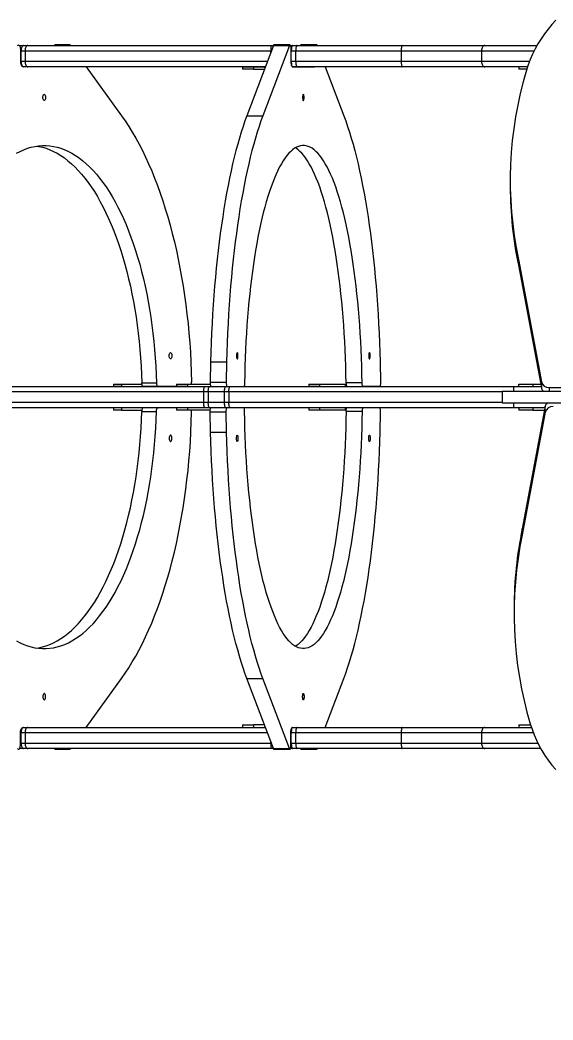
# Model space of a CAD drawing. Header units: millimetres. Extents: x -4714 to 4317, y -5309 to 4445.
# Drawn here: x -2358 to -1679, y 1613 to 2885 of the extents above; entities that cross this region are included whole.
import ezdxf

# ---------------------------------------------------------------- set-up
doc = ezdxf.new("R2010")
doc.units = ezdxf.units.MM
doc.layers.add('DIKOM_РАЗМЕР_ОБЪЕКТА', color=7, linetype='Continuous')
doc.styles.add('style1', font='arial.ttf', dxfattribs={"width": 0.8})
doc.dimstyles.new('1-50', dxfattribs={"dimtxt": 300, "dimasz": 200, "dimexe": 100, "dimexo": 0, "dimgap": 100, "dimtad": 1, "dimtxsty": 'style1', "dimcen": 200, "dimclrd": 7, "dimclre": 7, "dimclrt": 7, "dimadec": 1, "dimazin": 2, "dimtfac": 1, "dimtmove": 0, "dimatfit": 2, "dimfxl": 0, "dimlwd": 25, "dimlwe": 18, "dimarcsym": 0})

# ---------------------------------------------------------------- blocks, each defined once
blk = doc.blocks.new('*D11')
at = {"layer": 'Defpoints', "color": 0, "transparency": 16777216}
for p in [(-3233.9, 2386.8), (1916.1, -344.8), (1916.1, -3165.5)]:
    blk.add_point(p, dxfattribs=at)
at = {"layer": 'DIKOM_РАЗМЕР_ОБЪЕКТА', "color": 7, "lineweight": 18, "transparency": 16777216}
for p, q in [((-3233.9, 2386.8), (-3233.9, -3265.5)), ((1916.1, -344.8), (1916.1, -3265.5))]:
    blk.add_line(p, q, dxfattribs=at)
at = {"layer": 'DIKOM_РАЗМЕР_ОБЪЕКТА', "color": 7, "lineweight": 25, "transparency": 16777216}
blk.add_line((-3033.9, -3165.5), (1716.1, -3165.5), dxfattribs=at)
at = {"layer": 'DIKOM_РАЗМЕР_ОБЪЕКТА', "color": 7, "transparency": 16777216}
for points in [[(-3033.9, -3132.2), (-3033.9, -3198.9), (-3233.9, -3165.5)], [(1716.1, -3132.2), (1716.1, -3198.9), (1916.1, -3165.5)]]:
    blk.add_solid(points, dxfattribs=at)
at = {"layer": 'DIKOM_РАЗМЕР_ОБЪЕКТА', "color": 7, "transparency": 16777216, "insert": (-1591.9, -2912.3), "char_height": 300, "attachment_point": 5, "style": 'style1'}
blk.add_mtext('5150', dxfattribs=at)

msp = doc.modelspace()

# ---------------------------------------------------------------- linework, layer by layer
at = {"color": 7, "linetype": 'Continuous', "lineweight": 15}
for p, q in [((-2358.428, 2852.132), (-2353.332, 2852.132)), ((-2353.332, 2852.132), (-2347.813, 2852.132)), ((-2347.813, 2852.132), (-2037.508, 2852.132)), ((-2294.345, 2852.92), (-2313.128, 2852.92)), ((-2035.211, 2852.113), (-2068.998, 2762.873)), ((-2014.794, 2852.113), (-2048.581, 2762.873)), ((-2037.508, 2852.132), (-2035.204, 2852.132)), ((-2035.211, 2852.113), (-2014.794, 2852.113)), ((-2014.156, 2852.92), (-2034.573, 2852.92)), ((-2013.525, 2852.132), (-2010.839, 2852.132)), ((-2010.839, 2852.132), (-2004.775, 2852.132)), ((-2004.775, 2852.132), (-1871.429, 2852.132)), ((-1979.985, 2852.92), (-2000.401, 2852.92)), ((-1871.429, 2852.132), (-1765.902, 2852.132)), ((-1765.902, 2852.132), (-1699.744, 2852.132)), ((-2357.397, 2847.92), (-2357.397, 2833.131)), ((-2356.462, 2845.131), (-2357.397, 2845.131)), ((-2351.388, 2845.131), (-2356.462, 2845.131)), ((-2356.462, 2832.132), (-2356.462, 2845.131)), ((-2038.649, 2845.131), (-2351.388, 2845.131)), ((-2351.388, 2845.131), (-2351.388, 2832.132)), ((-2037.854, 2845.131), (-2038.649, 2845.131)), ((-2038.649, 2843.031), (-2038.649, 2845.131)), ((-2012.986, 2847.92), (-2012.986, 2833.131)), ((-2012.478, 2845.131), (-2012.986, 2845.131)), ((-2006.902, 2845.131), (-2012.478, 2845.131)), ((-2012.478, 2832.132), (-2012.478, 2845.131)), ((-1872.51, 2845.131), (-2006.902, 2845.131)), ((-2006.902, 2845.131), (-2006.902, 2832.132)), ((-1770.36, 2845.131), (-1872.51, 2845.131)), ((-1872.51, 2845.131), (-1872.51, 2832.132)), ((-1770.36, 2845.131), (-1770.36, 2832.132)), ((-1703.479, 2845.131), (-1770.36, 2845.131)), ((-2357.369, 2832.132), (-2356.462, 2832.132)), ((-2356.462, 2832.132), (-2351.388, 2832.132)), ((-2353.332, 2825.131), (-2353.86, 2825.131)), ((-2300.158, 2825.131), (-2353.821, 2825.131)), ((-2347.813, 2825.131), (-2353.332, 2825.131)), ((-2351.388, 2832.132), (-2042.776, 2832.132)), ((-2045.426, 2825.131), (-2347.813, 2825.131)), ((-2273.609, 2825.131), (-2228.573, 2762.873)), ((-2074.376, 2825.131), (-2074.376, 2822.131)), ((-2074.376, 2825.131), (-2060.589, 2825.131)), ((-2060.589, 2825.131), (-2060.589, 2822.131)), ((-2060.589, 2825.131), (-2045.426, 2825.131)), ((-2012.971, 2832.132), (-2012.478, 2832.132)), ((-2012.478, 2832.132), (-2006.902, 2832.132)), ((-2010.839, 2825.131), (-2011.135, 2825.131)), ((-2011.114, 2825.131), (-1983.027, 2825.131)), ((-2004.775, 2825.131), (-2010.839, 2825.131)), ((-2006.902, 2832.132), (-1872.51, 2832.132)), ((-1871.429, 2825.131), (-2004.775, 2825.131)), ((-1969.131, 2825.131), (-1945.56, 2762.873)), ((-1872.51, 2832.132), (-1770.36, 2832.132)), ((-1765.902, 2825.131), (-1871.429, 2825.131)), ((-1770.36, 2832.132), (-1709.25, 2832.132)), ((-1711.772, 2825.131), (-1765.902, 2825.131)), ((-1722.868, 2825.131), (-1722.868, 2822.131)), ((-2060.589, 2822.131), (-2074.376, 2822.131)), ((-2060.589, 2822.131), (-2046.562, 2822.131)), ((-1712.733, 2822.131), (-1722.868, 2822.131)), ((-2068.998, 2762.873), (-2048.581, 2762.873)), ((-1733.693, 2680.327), (-1733.693, 2672.827)), ((-1723.335, 2580.213), (-1694.042, 2424.434)), ((-1723.335, 2580.213), (-1723.335, 2572.713)), ((-1723.335, 2572.713), (-1694.042, 2416.934)), ((-2140.236, 2449.797), (-2139.359, 2423.875)), ((-2115.234, 2449.797), (-2115.693, 2423.875)), ((-2115.234, 2449.797), (-2094.817, 2449.797)), ((-2094.817, 2449.797), (-2095.276, 2423.875)), ((-1899.324, 2449.797), (-1898.865, 2423.875)), ((-2510.301, 2418.651), (-2122.77, 2418.651)), ((-2238.694, 2421.652), (-2238.694, 2418.652)), ((-2238.694, 2421.652), (-2228.743, 2421.652)), ((-2228.743, 2418.652), (-2238.694, 2418.652)), ((-2228.743, 2421.652), (-2228.743, 2418.652)), ((-2228.743, 2421.652), (-2202.726, 2421.652)), ((-2228.743, 2418.652), (-2200.677, 2418.652)), ((-2202.909, 2423.365), (-2184.126, 2423.365)), ((-2181.894, 2418.652), (-2200.677, 2418.652)), ((-2158.568, 2418.652), (-2181.894, 2418.652)), ((-2158.568, 2421.652), (-2158.568, 2418.652)), ((-2158.568, 2421.652), (-2144.781, 2421.652)), ((-2144.781, 2418.652), (-2158.568, 2418.652)), ((-2144.781, 2421.652), (-2144.781, 2418.652)), ((-2144.781, 2421.652), (-2115.596, 2421.652)), ((-2144.781, 2418.652), (-2114.524, 2418.652)), ((-2122.77, 2418.651), (-2116.48, 2418.651)), ((-2116.48, 2418.651), (-2095.893, 2418.651)), ((-2115.693, 2423.875), (-2095.276, 2423.875)), ((-2114.524, 2418.652), (-2094.107, 2418.652)), ((-2095.893, 2418.651), (-2089.746, 2418.651)), ((-2094.107, 2418.652), (-2073.014, 2418.652)), ((-2089.746, 2418.651), (-1729.203, 2418.651)), ((-1990.184, 2421.652), (-1990.184, 2418.652)), ((-1990.184, 2421.652), (-1976.397, 2421.652)), ((-1976.397, 2418.652), (-1990.184, 2418.652)), ((-1976.397, 2421.652), (-1976.397, 2418.652)), ((-1976.397, 2421.652), (-1943.341, 2421.652)), ((-1976.397, 2418.652), (-1943.341, 2418.652)), ((-1943.341, 2418.652), (-1943.341, 2421.652)), ((-1941.544, 2418.652), (-1943.341, 2418.652)), ((-1922.296, 2423.365), (-1942.712, 2423.365)), ((-1941.544, 2418.652), (-1921.127, 2418.652)), ((-1900.034, 2418.652), (-1921.127, 2418.652)), ((-1729.203, 2418.651), (-1694.364, 2418.651)), ((-1722.868, 2418.651), (-1722.868, 2421.651)), ((-1722.868, 2421.651), (-1704.868, 2421.651)), ((-1704.868, 2421.651), (-1704.868, 2418.651)), ((-1704.868, 2421.651), (-1694.928, 2421.651)), ((-1694.042, 2424.434), (-1694.042, 2416.934)), ((-1684.172, 2417.166), (-1102.711, 2417.168)), ((-1684.172, 2417.166), (-1684.172, 2412.658)), ((-2123.751, 2411.651), (-2514.014, 2411.651)), ((-2118.119, 2411.651), (-2123.751, 2411.651)), ((-2123.751, 2398.651), (-2123.751, 2411.651)), ((-2097.531, 2411.651), (-2118.119, 2411.651)), ((-2118.119, 2411.651), (-2118.119, 2398.651)), ((-2092.027, 2411.651), (-2097.531, 2411.651)), ((-2097.531, 2398.651), (-2097.531, 2411.651)), ((-2092.027, 2411.651), (-2092.027, 2398.651)), ((-1744.14, 2411.651), (-2092.027, 2411.651)), ((-1744.14, 2412.658), (-1744.14, 2397.658)), ((-1744.14, 2412.658), (-1662.965, 2412.658)), ((-2514.014, 2398.651), (-2123.751, 2398.651)), ((-2122.77, 2391.651), (-2510.301, 2391.651)), ((-2238.694, 2391.651), (-2238.694, 2388.652)), ((-2228.743, 2391.651), (-2228.743, 2388.652)), ((-2158.568, 2391.651), (-2158.568, 2388.652)), ((-2144.781, 2391.651), (-2144.781, 2388.652)), ((-2123.751, 2398.651), (-2118.119, 2398.651)), ((-2116.48, 2391.651), (-2122.77, 2391.651)), ((-2118.119, 2398.651), (-2097.531, 2398.651)), ((-2095.893, 2391.651), (-2116.48, 2391.651)), ((-2097.531, 2398.651), (-2092.027, 2398.651)), ((-2089.746, 2391.651), (-2095.893, 2391.651)), ((-2092.027, 2398.651), (-1744.14, 2398.651)), ((-1729.203, 2391.651), (-2089.746, 2391.651)), ((-1990.184, 2391.651), (-1990.184, 2388.652)), ((-1976.397, 2391.651), (-1976.397, 2388.652)), ((-1943.341, 2388.652), (-1943.341, 2391.651)), ((-1744.14, 2397.658), (-1662.965, 2397.658)), ((-1689.406, 2391.651), (-1729.203, 2391.651)), ((-1722.868, 2391.651), (-1722.868, 2388.652)), ((-1689.082, 2393.37), (-1718.375, 2237.593)), ((-1704.868, 2391.651), (-1704.868, 2388.652)), ((-1689.082, 2385.87), (-1689.082, 2393.37)), ((-2228.743, 2388.652), (-2238.694, 2388.652)), ((-2228.743, 2388.652), (-2202.726, 2388.652)), ((-2202.909, 2386.938), (-2184.126, 2386.938)), ((-2144.781, 2388.652), (-2158.568, 2388.652)), ((-2115.596, 2388.652), (-2144.781, 2388.652)), ((-2140.236, 2360.506), (-2139.359, 2386.428)), ((-2115.693, 2386.428), (-2095.276, 2386.428)), ((-2115.234, 2360.506), (-2115.693, 2386.428)), ((-2094.817, 2360.506), (-2095.276, 2386.428)), ((-1976.397, 2388.652), (-1990.184, 2388.652)), ((-1943.341, 2388.652), (-1976.397, 2388.652)), ((-1922.296, 2386.938), (-1942.712, 2386.938)), ((-1899.324, 2360.506), (-1898.865, 2386.428)), ((-1704.868, 2388.652), (-1722.868, 2388.652)), ((-1689.082, 2385.87), (-1718.375, 2230.093)), ((-1704.868, 2388.652), (-1689.97, 2388.652)), ((-2115.234, 2360.506), (-2094.817, 2360.506)), ((-1718.375, 2230.093), (-1718.375, 2237.593)), ((-1728.733, 2137.48), (-1728.733, 2129.98)), ((-2273.608, 1985.173), (-2228.573, 2047.43)), ((-2068.998, 2047.43), (-2048.581, 2047.43)), ((-2035.211, 1958.19), (-2068.998, 2047.43)), ((-2014.794, 1958.19), (-2048.581, 2047.43)), ((-1969.131, 1985.173), (-1945.56, 2047.43)), ((-2353.413, 1985.172), (-2353.821, 1985.172)), ((-2353.377, 1985.173), (-2353.332, 1985.173)), ((-2353.332, 1985.173), (-2347.813, 1985.173)), ((-2347.813, 1985.173), (-2045.427, 1985.173)), ((-2074.376, 1988.172), (-2074.376, 1985.173)), ((-2074.376, 1988.172), (-2060.589, 1988.172)), ((-2046.562, 1988.172), (-2060.589, 1988.172)), ((-2060.589, 1988.172), (-2060.589, 1985.173)), ((-2011.114, 1985.172), (-2010.901, 1985.172)), ((-2010.882, 1985.173), (-2010.839, 1985.173)), ((-2010.839, 1985.173), (-2004.775, 1985.173)), ((-2004.775, 1985.173), (-1871.429, 1985.173)), ((-1871.429, 1985.173), (-1765.902, 1985.173)), ((-1765.902, 1985.173), (-1706.812, 1985.173)), ((-1722.868, 1988.173), (-1722.868, 1985.173)), ((-1722.868, 1988.173), (-1707.773, 1988.173)), ((-2357.397, 1962.383), (-2357.397, 1977.172)), ((-2356.462, 1978.173), (-2357.369, 1978.173)), ((-2351.388, 1978.173), (-2356.462, 1978.173)), ((-2356.462, 1965.173), (-2356.462, 1978.173)), ((-2351.388, 1978.173), (-2351.388, 1965.173)), ((-2042.776, 1978.173), (-2351.388, 1978.173)), ((-2012.986, 1962.383), (-2012.986, 1977.172)), ((-2012.478, 1978.173), (-2012.971, 1978.173)), ((-2006.902, 1978.173), (-2012.478, 1978.173)), ((-2012.478, 1965.173), (-2012.478, 1978.173)), ((-1872.51, 1978.173), (-2006.902, 1978.173)), ((-2006.902, 1978.173), (-2006.902, 1965.173)), ((-1770.36, 1978.173), (-1872.51, 1978.173)), ((-1872.51, 1978.173), (-1872.51, 1965.173)), ((-1770.36, 1978.173), (-1770.36, 1965.173)), ((-1704.29, 1978.173), (-1770.36, 1978.173)), ((-2357.397, 1965.173), (-2356.462, 1965.173)), ((-2356.462, 1965.173), (-2351.388, 1965.173)), ((-2351.388, 1965.173), (-2038.649, 1965.173)), ((-2038.649, 1965.173), (-2038.649, 1967.272)), ((-2038.649, 1965.173), (-2037.854, 1965.173)), ((-2012.986, 1965.173), (-2012.478, 1965.173)), ((-2012.478, 1965.173), (-2006.902, 1965.173)), ((-2006.902, 1965.173), (-1872.51, 1965.173)), ((-1872.51, 1965.173), (-1770.36, 1965.173)), ((-1770.36, 1965.173), (-1698.518, 1965.173)), ((-2353.332, 1958.173), (-2358.427, 1958.173)), ((-2347.813, 1958.173), (-2353.332, 1958.173)), ((-2037.508, 1958.173), (-2347.813, 1958.173)), ((-2313.128, 1957.383), (-2294.345, 1957.383)), ((-2035.204, 1958.173), (-2037.508, 1958.173)), ((-2035.211, 1958.19), (-2014.794, 1958.19)), ((-2034.573, 1957.383), (-2014.156, 1957.383)), ((-2010.839, 1958.173), (-2013.525, 1958.173)), ((-2004.775, 1958.173), (-2010.839, 1958.173)), ((-1871.429, 1958.173), (-2004.775, 1958.173)), ((-2000.401, 1957.383), (-1979.985, 1957.383)), ((-1765.902, 1958.173), (-1871.429, 1958.173)), ((-1694.784, 1958.173), (-1765.902, 1958.173))]:
    msp.add_line(p, q, dxfattribs=at)
at = {"color": 7, "linetype": 'Continuous', "lineweight": 15, "flags": 128}
for points in [[(-1675.494, 2884.607), (-1680.684, 2878.932), (-1685.581, 2873.064), (-1690.176, 2867.015), (-1694.458, 2860.797), (-1698.421, 2854.422), (-1702.056, 2847.902), (-1705.356, 2841.25), (-1708.315, 2834.479), (-1710.927, 2827.602), (-1713.188, 2820.631)], [(-2360.852, 2852.113), (-2360.311, 2852.685), (-2359.721, 2852.916), (-2359.126, 2852.79), (-2358.567, 2852.314), (-2358.083, 2851.525), (-2357.712, 2850.477), (-2357.477, 2849.246), (-2357.397, 2847.92)], [(-2353.332, 2852.132), (-2353.942, 2851.997), (-2354.53, 2851.599), (-2355.071, 2850.952), (-2355.545, 2850.081), (-2355.934, 2849.021), (-2356.224, 2847.81), (-2356.402, 2846.497), (-2356.462, 2845.131)], [(-2347.813, 2852.132), (-2348.511, 2851.997), (-2349.181, 2851.599), (-2349.799, 2850.952), (-2350.341, 2850.081), (-2350.785, 2849.021), (-2351.115, 2847.81), (-2351.319, 2846.497), (-2351.388, 2845.131)], [(-2293.127, 2852.113), (-2293.668, 2852.685), (-2294.257, 2852.916), (-2294.853, 2852.79), (-2295.412, 2852.314), (-2295.55, 2852.132)], [(-2037.508, 2852.132), (-2037.73, 2851.997), (-2037.945, 2851.599), (-2038.142, 2850.952), (-2038.315, 2850.081), (-2038.457, 2849.021), (-2038.563, 2847.81), (-2038.627, 2846.497), (-2038.649, 2845.131)], [(-2035.211, 2852.113), (-2034.928, 2852.685), (-2034.619, 2852.916), (-2034.573, 2852.92)], [(-2014.794, 2852.113), (-2014.511, 2852.685), (-2014.203, 2852.916), (-2013.891, 2852.79), (-2013.598, 2852.314), (-2013.345, 2851.525), (-2013.151, 2850.477), (-2013.028, 2849.246), (-2012.986, 2847.92)], [(-2010.839, 2852.132), (-2011.159, 2851.997), (-2011.466, 2851.599), (-2011.75, 2850.952), (-2011.998, 2850.081), (-2012.202, 2849.021), (-2012.353, 2847.81), (-2012.446, 2846.497), (-2012.478, 2845.131)], [(-2004.775, 2852.132), (-2005.19, 2851.997), (-2005.589, 2851.599), (-2005.956, 2850.952), (-2006.279, 2850.081), (-2006.543, 2849.021), (-2006.74, 2847.81), (-2006.861, 2846.497), (-2006.902, 2845.131)], [(-1979.347, 2852.113), (-1979.63, 2852.685), (-1979.938, 2852.916), (-1980.25, 2852.79), (-1980.543, 2852.314), (-1980.615, 2852.132)], [(-1871.429, 2852.132), (-1871.64, 2851.997), (-1871.842, 2851.599), (-1872.029, 2850.952), (-1872.193, 2850.081), (-1872.328, 2849.021), (-1872.427, 2847.81), (-1872.489, 2846.497), (-1872.51, 2845.131)], [(-1765.902, 2852.132), (-1766.772, 2851.997), (-1767.609, 2851.599), (-1768.379, 2850.952), (-1769.055, 2850.081), (-1769.609, 2849.021), (-1770.021, 2847.81), (-1770.275, 2846.497), (-1770.36, 2845.131)], [(-2357.397, 2833.131), (-2357.329, 2831.57), (-2357.125, 2830.07), (-2356.795, 2828.687), (-2356.35, 2827.474), (-2355.808, 2826.479), (-2355.19, 2825.74), (-2354.518, 2825.285), (-2353.821, 2825.131)], [(-2356.462, 2832.132), (-2356.402, 2830.766), (-2356.224, 2829.453), (-2355.934, 2828.242), (-2355.545, 2827.182), (-2355.071, 2826.311), (-2354.53, 2825.664), (-2353.942, 2825.266), (-2353.332, 2825.131)], [(-2351.388, 2832.132), (-2351.319, 2830.766), (-2351.115, 2829.453), (-2350.785, 2828.242), (-2350.341, 2827.182), (-2349.799, 2826.311), (-2349.181, 2825.664), (-2348.511, 2825.266), (-2347.813, 2825.131)], [(-2012.986, 2833.131), (-2012.95, 2831.57), (-2012.844, 2830.07), (-2012.671, 2828.687), (-2012.438, 2827.474), (-2012.154, 2826.479), (-2011.831, 2825.74), (-2011.479, 2825.285), (-2011.114, 2825.131)], [(-2012.478, 2832.132), (-2012.446, 2830.766), (-2012.353, 2829.453), (-2012.202, 2828.242), (-2011.998, 2827.182), (-2011.75, 2826.311), (-2011.466, 2825.664), (-2011.159, 2825.266), (-2010.839, 2825.131)], [(-2006.902, 2832.132), (-2006.861, 2830.766), (-2006.74, 2829.453), (-2006.543, 2828.242), (-2006.279, 2827.182), (-2005.956, 2826.311), (-2005.589, 2825.664), (-2005.19, 2825.266), (-2004.775, 2825.131)], [(-1872.51, 2832.132), (-1872.489, 2830.766), (-1872.427, 2829.453), (-1872.328, 2828.242), (-1872.193, 2827.182), (-1872.029, 2826.311), (-1871.842, 2825.664), (-1871.64, 2825.266), (-1871.429, 2825.131)], [(-1770.36, 2832.132), (-1770.275, 2830.766), (-1770.021, 2829.453), (-1769.609, 2828.242), (-1769.055, 2827.182), (-1768.379, 2826.311), (-1767.609, 2825.664), (-1766.772, 2825.266), (-1765.902, 2825.131)], [(-2328.778, 2786.131), (-2328.698, 2787.31), (-2328.467, 2788.384), (-2328.104, 2789.258), (-2327.643, 2789.855), (-2327.123, 2790.12), (-2326.591, 2790.031), (-2326.095, 2789.595), (-2325.678, 2788.852), (-2325.377, 2787.867), (-2325.22, 2786.727), (-2325.22, 2785.535), (-2325.377, 2784.396), (-2325.678, 2783.41), (-2326.095, 2782.667), (-2326.591, 2782.231), (-2327.123, 2782.142), (-2327.643, 2782.408), (-2328.104, 2783.004), (-2328.467, 2783.878), (-2328.698, 2784.952), (-2328.778, 2786.131)], [(-1996.134, 2786.131), (-1996.176, 2787.31), (-1996.297, 2788.384), (-1996.487, 2789.258), (-1996.728, 2789.855), (-1997, 2790.12), (-1997.279, 2790.031), (-1997.539, 2789.595), (-1997.757, 2788.852), (-1997.914, 2787.867), (-1997.996, 2786.727), (-1997.996, 2785.535), (-1997.914, 2784.396), (-1997.757, 2783.41), (-1997.539, 2782.667), (-1997.279, 2782.231), (-1997, 2782.142), (-1996.728, 2782.408), (-1996.487, 2783.004), (-1996.297, 2783.878), (-1996.176, 2784.952), (-1996.134, 2786.131)], [(-2228.573, 2762.873), (-2223.915, 2756.218), (-2219.346, 2749.26), (-2214.87, 2742.006), (-2210.491, 2734.462), (-2206.213, 2726.634), (-2202.039, 2718.53), (-2197.973, 2710.155), (-2194.018, 2701.518), (-2190.178, 2692.626), (-2186.457, 2683.486), (-2182.856, 2674.106), (-2179.38, 2664.494), (-2176.032, 2654.659), (-2172.813, 2644.609), (-2169.728, 2634.352), (-2166.778, 2623.898), (-2163.966, 2613.255), (-2161.295, 2602.433), (-2158.767, 2591.44), (-2156.384, 2580.286), (-2154.148, 2568.981), (-2152.061, 2557.534), (-2150.125, 2545.956), (-2148.341, 2534.256), (-2146.712, 2522.444), (-2145.237, 2510.53), (-2143.92, 2498.525), (-2142.76, 2486.439), (-2141.759, 2474.282), (-2140.917, 2462.064), (-2140.236, 2449.797)], [(-2068.998, 2762.873), (-2071.436, 2756.218), (-2073.828, 2749.26), (-2076.17, 2742.006), (-2078.462, 2734.462), (-2080.702, 2726.634), (-2082.886, 2718.53), (-2085.014, 2710.155), (-2087.084, 2701.518), (-2089.094, 2692.626), (-2091.042, 2683.486), (-2092.927, 2674.106), (-2094.746, 2664.494), (-2096.499, 2654.659), (-2098.183, 2644.609), (-2099.798, 2634.352), (-2101.342, 2623.898), (-2102.813, 2613.255), (-2104.211, 2602.433), (-2105.535, 2591.44), (-2106.782, 2580.286), (-2107.952, 2568.981), (-2109.045, 2557.534), (-2110.058, 2545.956), (-2110.991, 2534.256), (-2111.845, 2522.444), (-2112.616, 2510.53), (-2113.306, 2498.525), (-2113.913, 2486.439), (-2114.437, 2474.282), (-2114.877, 2462.064), (-2115.234, 2449.797)], [(-2048.581, 2762.873), (-2051.019, 2756.218), (-2053.411, 2749.26), (-2055.754, 2742.006), (-2058.046, 2734.462), (-2060.285, 2726.634), (-2062.469, 2718.53), (-2064.598, 2710.155), (-2066.668, 2701.518), (-2068.677, 2692.626), (-2070.625, 2683.486), (-2072.51, 2674.106), (-2074.329, 2664.494), (-2076.082, 2654.659), (-2077.766, 2644.609), (-2079.381, 2634.352), (-2080.925, 2623.898), (-2082.397, 2613.255), (-2083.795, 2602.433), (-2085.118, 2591.44), (-2086.365, 2580.286), (-2087.536, 2568.981), (-2088.628, 2557.534), (-2089.641, 2545.956), (-2090.575, 2534.256), (-2091.428, 2522.444), (-2092.2, 2510.53), (-2092.889, 2498.525), (-2093.496, 2486.439), (-2094.02, 2474.282), (-2094.461, 2462.064), (-2094.817, 2449.797)], [(-1945.56, 2762.873), (-1943.121, 2756.218), (-1940.73, 2749.26), (-1938.387, 2742.006), (-1936.095, 2734.462), (-1933.856, 2726.634), (-1931.671, 2718.53), (-1929.543, 2710.155), (-1927.473, 2701.518), (-1925.464, 2692.626), (-1923.516, 2683.486), (-1921.631, 2674.106), (-1919.812, 2664.494), (-1918.059, 2654.659), (-1916.375, 2644.609), (-1914.76, 2634.352), (-1913.216, 2623.898), (-1911.744, 2613.255), (-1910.346, 2602.433), (-1909.023, 2591.44), (-1907.776, 2580.286), (-1906.605, 2568.981), (-1905.513, 2557.534), (-1904.5, 2545.956), (-1903.566, 2534.256), (-1902.713, 2522.444), (-1901.941, 2510.53), (-1901.252, 2498.525), (-1900.645, 2486.439), (-1900.121, 2474.282), (-1899.68, 2462.064), (-1899.324, 2449.797)], [(-2362.319, 2715.127), (-2357.688, 2717.583), (-2353.023, 2719.693), (-2348.329, 2721.456), (-2343.611, 2722.868), (-2338.875, 2723.928), (-2334.126, 2724.636), (-2329.369, 2724.99), (-2324.609, 2724.99), (-2319.852, 2724.636), (-2315.103, 2723.928), (-2310.367, 2722.868), (-2305.649, 2721.456), (-2300.955, 2719.693), (-2296.29, 2717.583), (-2291.659, 2715.127), (-2287.067, 2712.328), (-2282.519, 2709.189), (-2278.02, 2705.714), (-2273.575, 2701.905), (-2269.19, 2697.769), (-2264.868, 2693.308), (-2260.615, 2688.529), (-2256.436, 2683.436), (-2252.334, 2678.035), (-2248.316, 2672.332), (-2244.384, 2666.333), (-2240.544, 2660.045), (-2236.799, 2653.475), (-2233.154, 2646.63), (-2229.613, 2639.518), (-2226.179, 2632.146), (-2222.858, 2624.523), (-2219.651, 2616.657), (-2216.563, 2608.558), (-2213.597, 2600.233), (-2210.757, 2591.692), (-2208.045, 2582.944), (-2205.465, 2574), (-2203.02, 2564.869), (-2200.711, 2555.561), (-2198.542, 2546.086), (-2196.516, 2536.455), (-2194.633, 2526.679), (-2192.898, 2516.769), (-2191.31, 2506.734), (-2189.873, 2496.588), (-2188.587, 2486.339), (-2187.454, 2476.001), (-2186.476, 2465.585), (-2185.653, 2455.101), (-2184.987, 2444.562), (-2184.477, 2433.98), (-2184.126, 2423.365)], [(-2336.381, 2724.344), (-2333.886, 2723.928), (-2329.15, 2722.868), (-2324.433, 2721.456), (-2319.739, 2719.693), (-2315.074, 2717.583), (-2310.442, 2715.127), (-2305.85, 2712.328), (-2301.302, 2709.189), (-2296.803, 2705.714), (-2292.359, 2701.905), (-2287.973, 2697.769), (-2283.651, 2693.308), (-2279.398, 2688.529), (-2275.219, 2683.436), (-2271.118, 2678.035), (-2267.099, 2672.332), (-2263.167, 2666.333), (-2259.327, 2660.045), (-2255.582, 2653.475), (-2251.937, 2646.63), (-2248.396, 2639.518), (-2244.963, 2632.146), (-2241.641, 2624.523), (-2238.434, 2616.657), (-2235.346, 2608.558), (-2232.381, 2600.233), (-2229.54, 2591.692), (-2226.829, 2582.944), (-2224.249, 2574), (-2221.803, 2564.869), (-2219.495, 2555.561), (-2217.326, 2546.086), (-2215.299, 2536.455), (-2213.417, 2526.679), (-2211.681, 2516.769), (-2210.093, 2506.734), (-2208.656, 2496.588), (-2207.37, 2486.339), (-2206.238, 2476.001), (-2205.259, 2465.585), (-2204.436, 2455.101), (-2203.77, 2444.562), (-2203.261, 2433.98), (-2202.909, 2423.365)], [(-1922.296, 2423.365), (-1922.48, 2433.98), (-1922.746, 2444.562), (-1923.095, 2455.101), (-1923.526, 2465.585), (-1924.038, 2476.001), (-1924.631, 2486.339), (-1925.303, 2496.588), (-1926.056, 2506.734), (-1926.887, 2516.769), (-1927.795, 2526.679), (-1928.781, 2536.455), (-1929.841, 2546.086), (-1930.976, 2555.561), (-1932.185, 2564.869), (-1933.465, 2574), (-1934.815, 2582.944), (-1936.234, 2591.692), (-1937.721, 2600.233), (-1939.273, 2608.558), (-1940.89, 2616.657), (-1942.568, 2624.523), (-1944.307, 2632.146), (-1946.104, 2639.518), (-1947.957, 2646.63), (-1949.865, 2653.475), (-1951.825, 2660.045), (-1953.835, 2666.333), (-1955.893, 2672.332), (-1957.996, 2678.035), (-1960.143, 2683.436), (-1962.33, 2688.529), (-1964.556, 2693.308), (-1966.818, 2697.769), (-1969.114, 2701.905), (-1971.44, 2705.714), (-1973.795, 2709.189), (-1976.175, 2712.328), (-1978.579, 2715.127), (-1981.003, 2717.583), (-1983.444, 2719.693), (-1985.901, 2721.456), (-1988.37, 2722.868), (-1990.849, 2723.928), (-1993.335, 2724.636), (-1995.825, 2724.99), (-1998.316, 2724.99), (-2000.806, 2724.636), (-2003.292, 2723.928), (-2005.77, 2722.868), (-2008.24, 2721.456), (-2010.697, 2719.693), (-2013.138, 2717.583), (-2015.562, 2715.127), (-2017.966, 2712.328), (-2020.346, 2709.189), (-2022.701, 2705.714), (-2025.027, 2701.905), (-2027.323, 2697.769), (-2029.585, 2693.308), (-2031.811, 2688.529), (-2033.998, 2683.436), (-2036.145, 2678.035), (-2038.248, 2672.332), (-2040.306, 2666.333), (-2042.316, 2660.045), (-2044.276, 2653.475), (-2046.184, 2646.63), (-2048.037, 2639.518), (-2049.834, 2632.146), (-2051.573, 2624.523), (-2053.251, 2616.657), (-2054.868, 2608.558), (-2056.42, 2600.233), (-2057.906, 2591.692), (-2059.326, 2582.944), (-2060.676, 2574), (-2061.956, 2564.869), (-2063.164, 2555.561), (-2064.3, 2546.086), (-2065.36, 2536.455), (-2066.345, 2526.679), (-2067.254, 2516.769), (-2068.085, 2506.734), (-2068.837, 2496.588), (-2069.51, 2486.339), (-2070.103, 2476.001), (-2070.615, 2465.585), (-2071.046, 2455.101), (-2071.395, 2444.562), (-2071.661, 2433.98), (-2071.845, 2423.365)], [(-1942.712, 2423.365), (-1942.896, 2433.98), (-1943.163, 2444.562), (-1943.512, 2455.101), (-1943.942, 2465.585), (-1944.454, 2476.001), (-1945.047, 2486.339), (-1945.72, 2496.588), (-1946.473, 2506.734), (-1947.304, 2516.769), (-1948.212, 2526.679), (-1949.197, 2536.455), (-1950.258, 2546.086), (-1951.393, 2555.561), (-1952.601, 2564.869), (-1953.882, 2574), (-1955.232, 2582.944), (-1956.651, 2591.692), (-1958.138, 2600.233), (-1959.69, 2608.558), (-1961.306, 2616.657), (-1962.985, 2624.523), (-1964.723, 2632.146), (-1966.52, 2639.518), (-1968.374, 2646.63), (-1970.282, 2653.475), (-1972.241, 2660.045), (-1974.252, 2666.333), (-1976.309, 2672.332), (-1978.413, 2678.035), (-1980.56, 2683.436), (-1982.747, 2688.529), (-1984.973, 2693.308), (-1987.235, 2697.769), (-1989.53, 2701.905), (-1991.857, 2705.714), (-1994.211, 2709.189), (-1996.592, 2712.328), (-1998.995, 2715.127), (-2001.419, 2717.583), (-2003.861, 2719.693), (-2006.318, 2721.456), (-2007.279, 2722.048)], [(-2167.922, 2457.652), (-2167.842, 2458.831), (-2167.611, 2459.905), (-2167.248, 2460.779), (-2166.787, 2461.375), (-2166.267, 2461.64), (-2165.735, 2461.551), (-2165.239, 2461.116), (-2164.822, 2460.372), (-2164.521, 2459.387), (-2164.364, 2458.248), (-2164.364, 2457.055), (-2164.521, 2455.916), (-2164.822, 2454.931), (-2165.239, 2454.187), (-2165.735, 2453.752), (-2166.267, 2453.663), (-2166.787, 2453.928), (-2167.248, 2454.524), (-2167.611, 2455.398), (-2167.842, 2456.473), (-2167.922, 2457.652)], [(-2080.327, 2457.652), (-2080.368, 2458.831), (-2080.489, 2459.905), (-2080.679, 2460.779), (-2080.921, 2461.375), (-2081.193, 2461.64), (-2081.471, 2461.551), (-2081.731, 2461.116), (-2081.949, 2460.372), (-2082.106, 2459.387), (-2082.188, 2458.248), (-2082.188, 2457.055), (-2082.106, 2455.916), (-2081.949, 2454.931), (-2081.731, 2454.187), (-2081.471, 2453.752), (-2081.193, 2453.663), (-2080.921, 2453.928), (-2080.679, 2454.524), (-2080.489, 2455.398), (-2080.368, 2456.473), (-2080.327, 2457.652)], [(-1911.942, 2457.652), (-1911.984, 2458.831), (-1912.105, 2459.905), (-1912.295, 2460.779), (-1912.536, 2461.375), (-1912.808, 2461.64), (-1913.087, 2461.551), (-1913.346, 2461.116), (-1913.564, 2460.372), (-1913.722, 2459.387), (-1913.804, 2458.248), (-1913.804, 2457.055), (-1913.722, 2455.916), (-1913.564, 2454.931), (-1913.346, 2454.187), (-1913.087, 2453.752), (-1912.808, 2453.663), (-1912.536, 2453.928), (-1912.295, 2454.524), (-1912.105, 2455.398), (-1911.984, 2456.473), (-1911.942, 2457.652)], [(-2200.677, 2418.652), (-2201.097, 2418.741), (-2201.503, 2419.005), (-2201.879, 2419.435), (-2202.212, 2420.016), (-2202.49, 2420.727), (-2202.704, 2421.541), (-2202.845, 2422.431), (-2202.909, 2423.365)], [(-2184.126, 2423.365), (-2184.062, 2422.431), (-2183.921, 2421.541), (-2183.707, 2420.727), (-2183.429, 2420.016), (-2183.095, 2419.435), (-2182.719, 2419.005), (-2182.314, 2418.741), (-2181.894, 2418.652)], [(-2123.751, 2411.651), (-2123.732, 2413.017), (-2123.676, 2414.33), (-2123.586, 2415.54), (-2123.464, 2416.601), (-2123.315, 2417.471), (-2123.145, 2418.118), (-2122.961, 2418.517), (-2122.77, 2418.651)], [(-2118.119, 2411.651), (-2118.087, 2413.017), (-2117.994, 2414.33), (-2117.843, 2415.54), (-2117.639, 2416.601), (-2117.391, 2417.471), (-2117.107, 2418.118), (-2116.8, 2418.517), (-2116.48, 2418.651)], [(-2115.693, 2423.875), (-2115.68, 2422.868), (-2115.619, 2421.894), (-2115.514, 2420.991), (-2115.369, 2420.196), (-2115.19, 2419.541), (-2114.984, 2419.054), (-2114.758, 2418.753), (-2114.524, 2418.652)], [(-2097.531, 2411.651), (-2097.5, 2413.017), (-2097.406, 2414.33), (-2097.255, 2415.54), (-2097.051, 2416.601), (-2096.803, 2417.471), (-2096.52, 2418.118), (-2096.212, 2418.517), (-2095.893, 2418.651)], [(-2095.276, 2423.875), (-2095.263, 2422.868), (-2095.202, 2421.894), (-2095.098, 2420.991), (-2094.953, 2420.196), (-2094.773, 2419.541), (-2094.567, 2419.054), (-2094.342, 2418.753), (-2094.107, 2418.652)], [(-2092.027, 2411.651), (-2091.983, 2413.017), (-2091.853, 2414.33), (-2091.643, 2415.54), (-2091.359, 2416.601), (-2091.013, 2417.471), (-2090.619, 2418.118), (-2090.191, 2418.517), (-2089.746, 2418.651)], [(-2071.845, 2423.365), (-2071.879, 2422.431), (-2071.953, 2421.541), (-2072.064, 2420.727), (-2072.21, 2420.016), (-2072.385, 2419.435), (-2072.581, 2419.005), (-2072.793, 2418.741), (-2073.014, 2418.652)], [(-1943.341, 2421.652), (-1942.772, 2421.709), (-1942.626, 2421.743)], [(-1943.341, 2418.652), (-1942.203, 2418.767), (-1941.867, 2418.846)], [(-1942.712, 2423.365), (-1942.679, 2422.431), (-1942.605, 2421.541), (-1942.493, 2420.727), (-1942.347, 2420.016), (-1942.173, 2419.435), (-1941.976, 2419.005), (-1941.764, 2418.741), (-1941.544, 2418.652)], [(-1921.127, 2418.652), (-1921.347, 2418.741), (-1921.56, 2419.005), (-1921.756, 2419.435), (-1921.931, 2420.016), (-1922.076, 2420.727), (-1922.188, 2421.541), (-1922.262, 2422.431), (-1922.296, 2423.365)], [(-1898.865, 2423.875), (-1898.878, 2422.868), (-1898.938, 2421.894), (-1899.043, 2420.991), (-1899.188, 2420.196), (-1899.368, 2419.541), (-1899.574, 2419.054), (-1899.799, 2418.753), (-1900.034, 2418.652)], [(-2200.677, 2391.652), (-2201.097, 2391.562), (-2201.503, 2391.298), (-2201.879, 2390.868), (-2202.212, 2390.287), (-2202.49, 2389.576), (-2202.704, 2388.762), (-2202.845, 2387.872), (-2202.909, 2386.938)], [(-2184.126, 2386.938), (-2184.062, 2387.872), (-2183.921, 2388.762), (-2183.707, 2389.576), (-2183.429, 2390.287), (-2183.095, 2390.868), (-2182.719, 2391.298), (-2182.314, 2391.562), (-2181.894, 2391.652)], [(-2122.77, 2391.651), (-2122.961, 2391.786), (-2123.145, 2392.184), (-2123.315, 2392.831), (-2123.464, 2393.701), (-2123.586, 2394.762), (-2123.676, 2395.972), (-2123.732, 2397.285), (-2123.751, 2398.651)], [(-2116.48, 2391.651), (-2116.8, 2391.786), (-2117.107, 2392.184), (-2117.391, 2392.831), (-2117.639, 2393.701), (-2117.843, 2394.762), (-2117.994, 2395.972), (-2118.087, 2397.285), (-2118.119, 2398.651)], [(-2115.693, 2386.428), (-2115.68, 2387.435), (-2115.619, 2388.409), (-2115.514, 2389.312), (-2115.369, 2390.107), (-2115.19, 2390.762), (-2114.984, 2391.249), (-2114.758, 2391.55), (-2114.524, 2391.652)], [(-2095.893, 2391.651), (-2096.212, 2391.786), (-2096.52, 2392.184), (-2096.803, 2392.831), (-2097.051, 2393.701), (-2097.255, 2394.762), (-2097.406, 2395.972), (-2097.5, 2397.285), (-2097.531, 2398.651)], [(-2095.276, 2386.428), (-2095.263, 2387.435), (-2095.202, 2388.409), (-2095.098, 2389.312), (-2094.953, 2390.107), (-2094.773, 2390.762), (-2094.567, 2391.249), (-2094.342, 2391.55), (-2094.107, 2391.652)], [(-2089.746, 2391.651), (-2090.191, 2391.786), (-2090.619, 2392.184), (-2091.013, 2392.831), (-2091.359, 2393.701), (-2091.643, 2394.762), (-2091.853, 2395.972), (-2091.983, 2397.285), (-2092.027, 2398.651)], [(-2071.845, 2386.938), (-2071.879, 2387.872), (-2071.953, 2388.762), (-2072.064, 2389.576), (-2072.21, 2390.287), (-2072.385, 2390.868), (-2072.581, 2391.298), (-2072.793, 2391.562), (-2073.014, 2391.652)], [(-1941.867, 2391.457), (-1942.203, 2391.536), (-1943.341, 2391.652)], [(-1942.712, 2386.938), (-1942.679, 2387.872), (-1942.605, 2388.762), (-1942.493, 2389.576), (-1942.347, 2390.287), (-1942.173, 2390.868), (-1941.976, 2391.298), (-1941.764, 2391.562), (-1941.544, 2391.652)], [(-1921.127, 2391.652), (-1921.347, 2391.562), (-1921.56, 2391.298), (-1921.756, 2390.868), (-1921.931, 2390.287), (-1922.076, 2389.576), (-1922.188, 2388.762), (-1922.262, 2387.872), (-1922.296, 2386.938)], [(-1898.865, 2386.428), (-1898.878, 2387.435), (-1898.938, 2388.409), (-1899.043, 2389.312), (-1899.188, 2390.107), (-1899.368, 2390.762), (-1899.574, 2391.249), (-1899.799, 2391.55), (-1900.034, 2391.652)], [(-2362.319, 2095.176), (-2357.688, 2092.72), (-2353.023, 2090.61), (-2348.329, 2088.848), (-2343.611, 2087.435), (-2338.875, 2086.375), (-2334.126, 2085.668), (-2329.369, 2085.314), (-2324.609, 2085.314), (-2319.852, 2085.668), (-2315.103, 2086.375), (-2310.367, 2087.435), (-2305.649, 2088.848), (-2300.955, 2090.61), (-2296.29, 2092.72), (-2291.659, 2095.176), (-2287.067, 2097.975), (-2282.519, 2101.114), (-2278.02, 2104.589), (-2273.575, 2108.398), (-2269.19, 2112.534), (-2264.868, 2116.995), (-2260.615, 2121.774), (-2256.436, 2126.867), (-2252.334, 2132.268), (-2248.316, 2137.971), (-2244.384, 2143.97), (-2240.544, 2150.258), (-2236.799, 2156.828), (-2233.154, 2163.673), (-2229.613, 2170.785), (-2226.179, 2178.157), (-2222.858, 2185.78), (-2219.651, 2193.646), (-2216.563, 2201.745), (-2213.597, 2210.07), (-2210.757, 2218.611), (-2208.045, 2227.359), (-2205.465, 2236.303), (-2203.02, 2245.434), (-2200.711, 2254.743), (-2198.542, 2264.217), (-2196.516, 2273.848), (-2194.633, 2283.624), (-2192.898, 2293.535), (-2191.31, 2303.569), (-2189.873, 2313.716), (-2188.587, 2323.964), (-2187.454, 2334.302), (-2186.476, 2344.718), (-2185.653, 2355.202), (-2184.987, 2365.741), (-2184.477, 2376.323), (-2184.126, 2386.938)], [(-2336.381, 2085.959), (-2333.886, 2086.375), (-2329.15, 2087.435), (-2324.433, 2088.848), (-2319.739, 2090.61), (-2315.074, 2092.72), (-2310.442, 2095.176), (-2305.85, 2097.975), (-2301.302, 2101.114), (-2296.803, 2104.589), (-2292.359, 2108.398), (-2287.973, 2112.534), (-2283.651, 2116.995), (-2279.398, 2121.774), (-2275.219, 2126.867), (-2271.118, 2132.268), (-2267.099, 2137.971), (-2263.167, 2143.97), (-2259.327, 2150.258), (-2255.582, 2156.828), (-2251.937, 2163.673), (-2248.396, 2170.785), (-2244.963, 2178.157), (-2241.641, 2185.78), (-2238.434, 2193.646), (-2235.346, 2201.745), (-2232.381, 2210.07), (-2229.54, 2218.611), (-2226.829, 2227.359), (-2224.249, 2236.303), (-2221.803, 2245.434), (-2219.495, 2254.743), (-2217.326, 2264.217), (-2215.299, 2273.848), (-2213.417, 2283.624), (-2211.681, 2293.535), (-2210.093, 2303.569), (-2208.656, 2313.716), (-2207.37, 2323.964), (-2206.238, 2334.302), (-2205.259, 2344.718), (-2204.436, 2355.202), (-2203.77, 2365.741), (-2203.261, 2376.323), (-2202.909, 2386.938)], [(-1922.296, 2386.938), (-1922.48, 2376.323), (-1922.746, 2365.741), (-1923.095, 2355.202), (-1923.526, 2344.718), (-1924.038, 2334.302), (-1924.631, 2323.964), (-1925.303, 2313.716), (-1926.056, 2303.569), (-1926.887, 2293.535), (-1927.795, 2283.624), (-1928.781, 2273.848), (-1929.841, 2264.217), (-1930.976, 2254.743), (-1932.185, 2245.434), (-1933.465, 2236.303), (-1934.815, 2227.359), (-1936.234, 2218.611), (-1937.721, 2210.07), (-1939.273, 2201.745), (-1940.89, 2193.646), (-1942.568, 2185.78), (-1944.307, 2178.157), (-1946.104, 2170.785), (-1947.957, 2163.673), (-1949.865, 2156.828), (-1951.825, 2150.258), (-1953.835, 2143.97), (-1955.893, 2137.971), (-1957.996, 2132.268), (-1960.143, 2126.867), (-1962.33, 2121.774), (-1964.556, 2116.995), (-1966.818, 2112.534), (-1969.114, 2108.398), (-1971.44, 2104.589), (-1973.795, 2101.114), (-1976.175, 2097.975), (-1978.579, 2095.176), (-1981.003, 2092.72), (-1983.444, 2090.61), (-1985.901, 2088.848), (-1988.37, 2087.435), (-1990.849, 2086.375), (-1993.335, 2085.668), (-1995.825, 2085.314), (-1998.316, 2085.314), (-2000.806, 2085.668), (-2003.292, 2086.375), (-2005.77, 2087.435), (-2008.24, 2088.848), (-2010.697, 2090.61), (-2013.138, 2092.72), (-2015.562, 2095.176), (-2017.966, 2097.975), (-2020.346, 2101.114), (-2022.701, 2104.589), (-2025.027, 2108.398), (-2027.323, 2112.534), (-2029.585, 2116.995), (-2031.811, 2121.774), (-2033.998, 2126.867), (-2036.145, 2132.268), (-2038.248, 2137.971), (-2040.306, 2143.97), (-2042.316, 2150.258), (-2044.276, 2156.828), (-2046.184, 2163.673), (-2048.037, 2170.785), (-2049.834, 2178.157), (-2051.573, 2185.78), (-2053.251, 2193.646), (-2054.868, 2201.745), (-2056.42, 2210.07), (-2057.906, 2218.611), (-2059.326, 2227.359), (-2060.676, 2236.303), (-2061.956, 2245.434), (-2063.164, 2254.743), (-2064.3, 2264.217), (-2065.36, 2273.848), (-2066.345, 2283.624), (-2067.254, 2293.535), (-2068.085, 2303.569), (-2068.837, 2313.716), (-2069.51, 2323.964), (-2070.103, 2334.302), (-2070.615, 2344.718), (-2071.046, 2355.202), (-2071.395, 2365.741), (-2071.661, 2376.323), (-2071.845, 2386.938)], [(-1942.712, 2386.938), (-1942.896, 2376.323), (-1943.163, 2365.741), (-1943.512, 2355.202), (-1943.942, 2344.718), (-1944.454, 2334.302), (-1945.047, 2323.964), (-1945.72, 2313.716), (-1946.473, 2303.569), (-1947.304, 2293.535), (-1948.212, 2283.624), (-1949.197, 2273.848), (-1950.258, 2264.217), (-1951.393, 2254.743), (-1952.601, 2245.434), (-1953.882, 2236.303), (-1955.232, 2227.359), (-1956.651, 2218.611), (-1958.138, 2210.07), (-1959.69, 2201.745), (-1961.306, 2193.646), (-1962.985, 2185.78), (-1964.723, 2178.157), (-1966.52, 2170.785), (-1968.374, 2163.673), (-1970.282, 2156.828), (-1972.241, 2150.258), (-1974.252, 2143.97), (-1976.309, 2137.971), (-1978.413, 2132.268), (-1980.56, 2126.867), (-1982.747, 2121.774), (-1984.973, 2116.995), (-1987.235, 2112.534), (-1989.53, 2108.398), (-1991.857, 2104.589), (-1994.211, 2101.114), (-1996.592, 2097.975), (-1998.995, 2095.176), (-2001.419, 2092.72), (-2003.861, 2090.61), (-2006.318, 2088.848), (-2007.279, 2088.256)], [(-1942.626, 2388.56), (-1942.772, 2388.594), (-1943.341, 2388.652)], [(-2228.573, 2047.43), (-2223.915, 2054.085), (-2219.346, 2061.043), (-2214.87, 2068.297), (-2210.491, 2075.841), (-2206.213, 2083.669), (-2202.039, 2091.774), (-2197.973, 2100.148), (-2194.018, 2108.785), (-2190.178, 2117.677), (-2186.457, 2126.817), (-2182.856, 2136.197), (-2179.38, 2145.809), (-2176.032, 2155.644), (-2172.813, 2165.694), (-2169.728, 2175.951), (-2166.778, 2186.405), (-2163.966, 2197.048), (-2161.295, 2207.871), (-2158.767, 2218.863), (-2156.384, 2230.017), (-2154.148, 2241.322), (-2152.061, 2252.769), (-2150.125, 2264.347), (-2148.341, 2276.047), (-2146.712, 2287.859), (-2145.237, 2299.773), (-2143.92, 2311.778), (-2142.76, 2323.864), (-2141.759, 2336.021), (-2140.917, 2348.239), (-2140.236, 2360.506)], [(-2167.922, 2352.652), (-2167.842, 2351.472), (-2167.611, 2350.398), (-2167.248, 2349.524), (-2166.787, 2348.928), (-2166.267, 2348.663), (-2165.735, 2348.752), (-2165.239, 2349.187), (-2164.822, 2349.931), (-2164.521, 2350.916), (-2164.364, 2352.055), (-2164.364, 2353.248), (-2164.521, 2354.387), (-2164.822, 2355.372), (-2165.239, 2356.116), (-2165.735, 2356.551), (-2166.267, 2356.64), (-2166.787, 2356.375), (-2167.248, 2355.779), (-2167.611, 2354.905), (-2167.842, 2353.831), (-2167.922, 2352.652)], [(-2068.998, 2047.43), (-2071.436, 2054.085), (-2073.828, 2061.043), (-2076.17, 2068.297), (-2078.462, 2075.841), (-2080.702, 2083.669), (-2082.886, 2091.774), (-2085.014, 2100.148), (-2087.084, 2108.785), (-2089.094, 2117.677), (-2091.042, 2126.817), (-2092.927, 2136.197), (-2094.746, 2145.809), (-2096.499, 2155.644), (-2098.183, 2165.694), (-2099.798, 2175.951), (-2101.342, 2186.405), (-2102.813, 2197.048), (-2104.211, 2207.871), (-2105.535, 2218.863), (-2106.782, 2230.017), (-2107.952, 2241.322), (-2109.045, 2252.769), (-2110.058, 2264.347), (-2110.991, 2276.047), (-2111.845, 2287.859), (-2112.616, 2299.773), (-2113.306, 2311.778), (-2113.913, 2323.864), (-2114.437, 2336.021), (-2114.877, 2348.239), (-2115.234, 2360.506)], [(-2048.581, 2047.43), (-2051.019, 2054.085), (-2053.411, 2061.043), (-2055.754, 2068.297), (-2058.046, 2075.841), (-2060.285, 2083.669), (-2062.469, 2091.774), (-2064.598, 2100.148), (-2066.668, 2108.785), (-2068.677, 2117.677), (-2070.625, 2126.817), (-2072.51, 2136.197), (-2074.329, 2145.809), (-2076.082, 2155.644), (-2077.766, 2165.694), (-2079.381, 2175.951), (-2080.925, 2186.405), (-2082.397, 2197.048), (-2083.795, 2207.871), (-2085.118, 2218.863), (-2086.365, 2230.017), (-2087.536, 2241.322), (-2088.628, 2252.769), (-2089.641, 2264.347), (-2090.575, 2276.047), (-2091.428, 2287.859), (-2092.2, 2299.773), (-2092.889, 2311.778), (-2093.496, 2323.864), (-2094.02, 2336.021), (-2094.461, 2348.239), (-2094.817, 2360.506)], [(-2080.327, 2352.652), (-2080.368, 2351.472), (-2080.489, 2350.398), (-2080.679, 2349.524), (-2080.921, 2348.928), (-2081.193, 2348.663), (-2081.471, 2348.752), (-2081.731, 2349.187), (-2081.949, 2349.931), (-2082.106, 2350.916), (-2082.188, 2352.055), (-2082.188, 2353.248), (-2082.106, 2354.387), (-2081.949, 2355.372), (-2081.731, 2356.116), (-2081.471, 2356.551), (-2081.193, 2356.64), (-2080.921, 2356.375), (-2080.679, 2355.779), (-2080.489, 2354.905), (-2080.368, 2353.831), (-2080.327, 2352.652)], [(-1945.56, 2047.43), (-1943.121, 2054.085), (-1940.73, 2061.043), (-1938.387, 2068.297), (-1936.095, 2075.841), (-1933.856, 2083.669), (-1931.671, 2091.774), (-1929.543, 2100.148), (-1927.473, 2108.785), (-1925.464, 2117.677), (-1923.516, 2126.817), (-1921.631, 2136.197), (-1919.812, 2145.809), (-1918.059, 2155.644), (-1916.375, 2165.694), (-1914.76, 2175.951), (-1913.216, 2186.405), (-1911.744, 2197.048), (-1910.346, 2207.871), (-1909.023, 2218.863), (-1907.776, 2230.017), (-1906.605, 2241.322), (-1905.513, 2252.769), (-1904.5, 2264.347), (-1903.566, 2276.047), (-1902.713, 2287.859), (-1901.941, 2299.773), (-1901.252, 2311.778), (-1900.645, 2323.864), (-1900.121, 2336.021), (-1899.68, 2348.239), (-1899.324, 2360.506)], [(-1911.942, 2352.652), (-1911.984, 2351.472), (-1912.105, 2350.398), (-1912.295, 2349.524), (-1912.536, 2348.928), (-1912.808, 2348.663), (-1913.087, 2348.752), (-1913.346, 2349.187), (-1913.564, 2349.931), (-1913.722, 2350.916), (-1913.804, 2352.055), (-1913.804, 2353.248), (-1913.722, 2354.387), (-1913.564, 2355.372), (-1913.346, 2356.116), (-1913.087, 2356.551), (-1912.808, 2356.64), (-1912.536, 2356.375), (-1912.295, 2355.779), (-1912.105, 2354.905), (-1911.984, 2353.831), (-1911.942, 2352.652)], [(-2328.778, 2024.172), (-2328.698, 2022.993), (-2328.467, 2021.919), (-2328.104, 2021.045), (-2327.643, 2020.449), (-2327.123, 2020.183), (-2326.591, 2020.272), (-2326.095, 2020.708), (-2325.678, 2021.451), (-2325.377, 2022.437), (-2325.22, 2023.576), (-2325.22, 2024.768), (-2325.377, 2025.908), (-2325.678, 2026.893), (-2326.095, 2027.636), (-2326.591, 2028.072), (-2327.123, 2028.161), (-2327.643, 2027.896), (-2328.104, 2027.299), (-2328.467, 2026.425), (-2328.698, 2025.351), (-2328.778, 2024.172)], [(-1996.134, 2024.172), (-1996.176, 2022.993), (-1996.297, 2021.919), (-1996.487, 2021.045), (-1996.728, 2020.449), (-1997, 2020.183), (-1997.279, 2020.272), (-1997.539, 2020.708), (-1997.757, 2021.451), (-1997.914, 2022.437), (-1997.996, 2023.576), (-1997.996, 2024.768), (-1997.914, 2025.908), (-1997.757, 2026.893), (-1997.539, 2027.636), (-1997.279, 2028.072), (-1997, 2028.161), (-1996.728, 2027.896), (-1996.487, 2027.299), (-1996.297, 2026.425), (-1996.176, 2025.351), (-1996.134, 2024.172)], [(-2357.397, 1977.172), (-2357.329, 1978.733), (-2357.125, 1980.233), (-2356.795, 1981.617), (-2356.35, 1982.829), (-2355.808, 1983.824), (-2355.19, 1984.563), (-2354.518, 1985.018), (-2353.821, 1985.172)], [(-2353.332, 1985.173), (-2353.942, 1985.038), (-2354.53, 1984.64), (-2355.071, 1983.993), (-2355.545, 1983.122), (-2355.934, 1982.062), (-2356.224, 1980.851), (-2356.402, 1979.538), (-2356.462, 1978.173)], [(-2347.813, 1985.173), (-2348.511, 1985.038), (-2349.181, 1984.64), (-2349.799, 1983.993), (-2350.341, 1983.122), (-2350.785, 1982.062), (-2351.115, 1980.851), (-2351.319, 1979.538), (-2351.388, 1978.173)], [(-2012.986, 1977.172), (-2012.95, 1978.733), (-2012.844, 1980.233), (-2012.671, 1981.617), (-2012.438, 1982.829), (-2012.154, 1983.824), (-2011.831, 1984.563), (-2011.479, 1985.018), (-2011.114, 1985.172)], [(-2010.839, 1985.173), (-2011.159, 1985.038), (-2011.466, 1984.64), (-2011.75, 1983.993), (-2011.998, 1983.122), (-2012.202, 1982.062), (-2012.353, 1980.851), (-2012.446, 1979.538), (-2012.478, 1978.173)], [(-2004.775, 1985.173), (-2005.19, 1985.038), (-2005.589, 1984.64), (-2005.956, 1983.993), (-2006.279, 1983.122), (-2006.543, 1982.062), (-2006.74, 1980.851), (-2006.861, 1979.538), (-2006.902, 1978.173)], [(-1871.429, 1985.173), (-1871.64, 1985.038), (-1871.842, 1984.64), (-1872.029, 1983.993), (-1872.193, 1983.122), (-1872.328, 1982.062), (-1872.427, 1980.851), (-1872.489, 1979.538), (-1872.51, 1978.173)], [(-1765.902, 1985.173), (-1766.772, 1985.038), (-1767.609, 1984.64), (-1768.379, 1983.993), (-1769.055, 1983.122), (-1769.609, 1982.062), (-1770.021, 1980.851), (-1770.275, 1979.538), (-1770.36, 1978.173)], [(-1708.228, 1989.675), (-1705.968, 1982.704), (-1703.355, 1975.827), (-1700.396, 1969.056), (-1697.096, 1962.404), (-1693.461, 1955.884), (-1689.499, 1949.509), (-1685.216, 1943.291), (-1680.622, 1937.242), (-1675.725, 1931.374)], [(-2360.852, 1958.19), (-2360.311, 1957.618), (-2359.721, 1957.387), (-2359.126, 1957.513), (-2358.567, 1957.989), (-2358.083, 1958.778), (-2357.712, 1959.826), (-2357.477, 1961.057), (-2357.397, 1962.383)], [(-2356.462, 1965.173), (-2356.402, 1963.807), (-2356.224, 1962.494), (-2355.934, 1961.284), (-2355.545, 1960.223), (-2355.071, 1959.352), (-2354.53, 1958.705), (-2353.942, 1958.307), (-2353.332, 1958.173)], [(-2351.388, 1965.173), (-2351.319, 1963.807), (-2351.115, 1962.494), (-2350.785, 1961.284), (-2350.341, 1960.223), (-2349.799, 1959.352), (-2349.181, 1958.705), (-2348.511, 1958.307), (-2347.813, 1958.173)], [(-2038.649, 1965.173), (-2038.627, 1963.807), (-2038.563, 1962.494), (-2038.457, 1961.284), (-2038.315, 1960.223), (-2038.142, 1959.352), (-2037.945, 1958.705), (-2037.73, 1958.307), (-2037.508, 1958.173)], [(-2014.794, 1958.19), (-2014.511, 1957.618), (-2014.203, 1957.387), (-2013.891, 1957.513), (-2013.598, 1957.989), (-2013.345, 1958.778), (-2013.151, 1959.826), (-2013.028, 1961.057), (-2012.986, 1962.383)], [(-2012.478, 1965.173), (-2012.446, 1963.807), (-2012.353, 1962.494), (-2012.202, 1961.284), (-2011.998, 1960.223), (-2011.75, 1959.352), (-2011.466, 1958.705), (-2011.159, 1958.307), (-2010.839, 1958.173)], [(-2006.902, 1965.173), (-2006.861, 1963.807), (-2006.74, 1962.494), (-2006.543, 1961.284), (-2006.279, 1960.223), (-2005.956, 1959.352), (-2005.589, 1958.705), (-2005.19, 1958.307), (-2004.775, 1958.173)], [(-1872.51, 1965.173), (-1872.489, 1963.807), (-1872.427, 1962.494), (-1872.328, 1961.284), (-1872.193, 1960.223), (-1872.029, 1959.352), (-1871.842, 1958.705), (-1871.64, 1958.307), (-1871.429, 1958.173)], [(-1770.36, 1965.173), (-1770.275, 1963.807), (-1770.021, 1962.494), (-1769.609, 1961.284), (-1769.055, 1960.223), (-1768.379, 1959.352), (-1767.609, 1958.705), (-1766.772, 1958.307), (-1765.902, 1958.173)], [(-2293.127, 1958.19), (-2293.668, 1957.618), (-2294.257, 1957.387), (-2294.853, 1957.513), (-2295.412, 1957.989), (-2295.551, 1958.173)], [(-2035.211, 1958.19), (-2034.928, 1957.618), (-2034.619, 1957.387), (-2034.573, 1957.383)], [(-1979.347, 1958.19), (-1979.63, 1957.618), (-1979.938, 1957.387), (-1980.25, 1957.513), (-1980.543, 1957.989), (-1980.616, 1958.173)]]:
    msp.add_lwpolyline(points, dxfattribs=at)
at = {"color": 7, "linetype": 'Continuous', "lineweight": 15}
for centre, radius, start, end in [((-2312.915, 2851.279), 1.655, 97.405797, 148.995802), ((-1999.918, 2851.887), 1.14, 115.053245, 167.635588), ((-1243.406, 2680.38), 490.271, 163.377269, 191.789154), ((-1243.771, 2672.922), 489.921, 180.011178, 191.802668), ((-2149.84, 2423.624), 10.484, 349.153612, 1.36818), ((-1771.368, 2413.831), 42.44, 358.416215, 6.522041), ((-1684.664, 2426.834), 9.68, 194.350277, 272.913626), ((-1685.911, 2418.563), 8.292, 191.329331, 225.419024), ((-1771.406, 2396.476), 42.478, 353.478164, 1.59425), ((-1680.949, 2391.739), 8.295, 134.482421, 168.663594), ((-1679.704, 2383.47), 9.68, 87.086728, 165.648709), ((-2149.84, 2386.679), 10.484, 358.632051, 10.846157), ((-1238.798, 2137.383), 489.935, 168.197561, 179.988734), ((-1238.441, 2129.926), 490.276, 168.210996, 196.62258), ((-2312.915, 1959.024), 1.655, 210.968713, 262.598377), ((-1999.919, 1958.415), 1.139, 192.292185, 244.973613)]:
    msp.add_arc(centre, radius, start, end, dxfattribs=at)

# ---------------------------------------------------------------- dimensions: what is measured, and where the dimension line sits
at = {"layer": 'DIKOM_РАЗМЕР_ОБЪЕКТА'}
dim = msp.add_linear_dim(base=(1916.132, -3165.518), p1=(-3233.943, 2386.826), p2=(1916.132, -344.849), text='5150', dimstyle='1-50', dxfattribs=at)
dim.commit()
dim.dimension.update_dxf_attribs({"geometry": '*D11', "text_midpoint": (-1591.868, -3165.518), "dimtype": 160})

doc.saveas('drawing.dxf')
